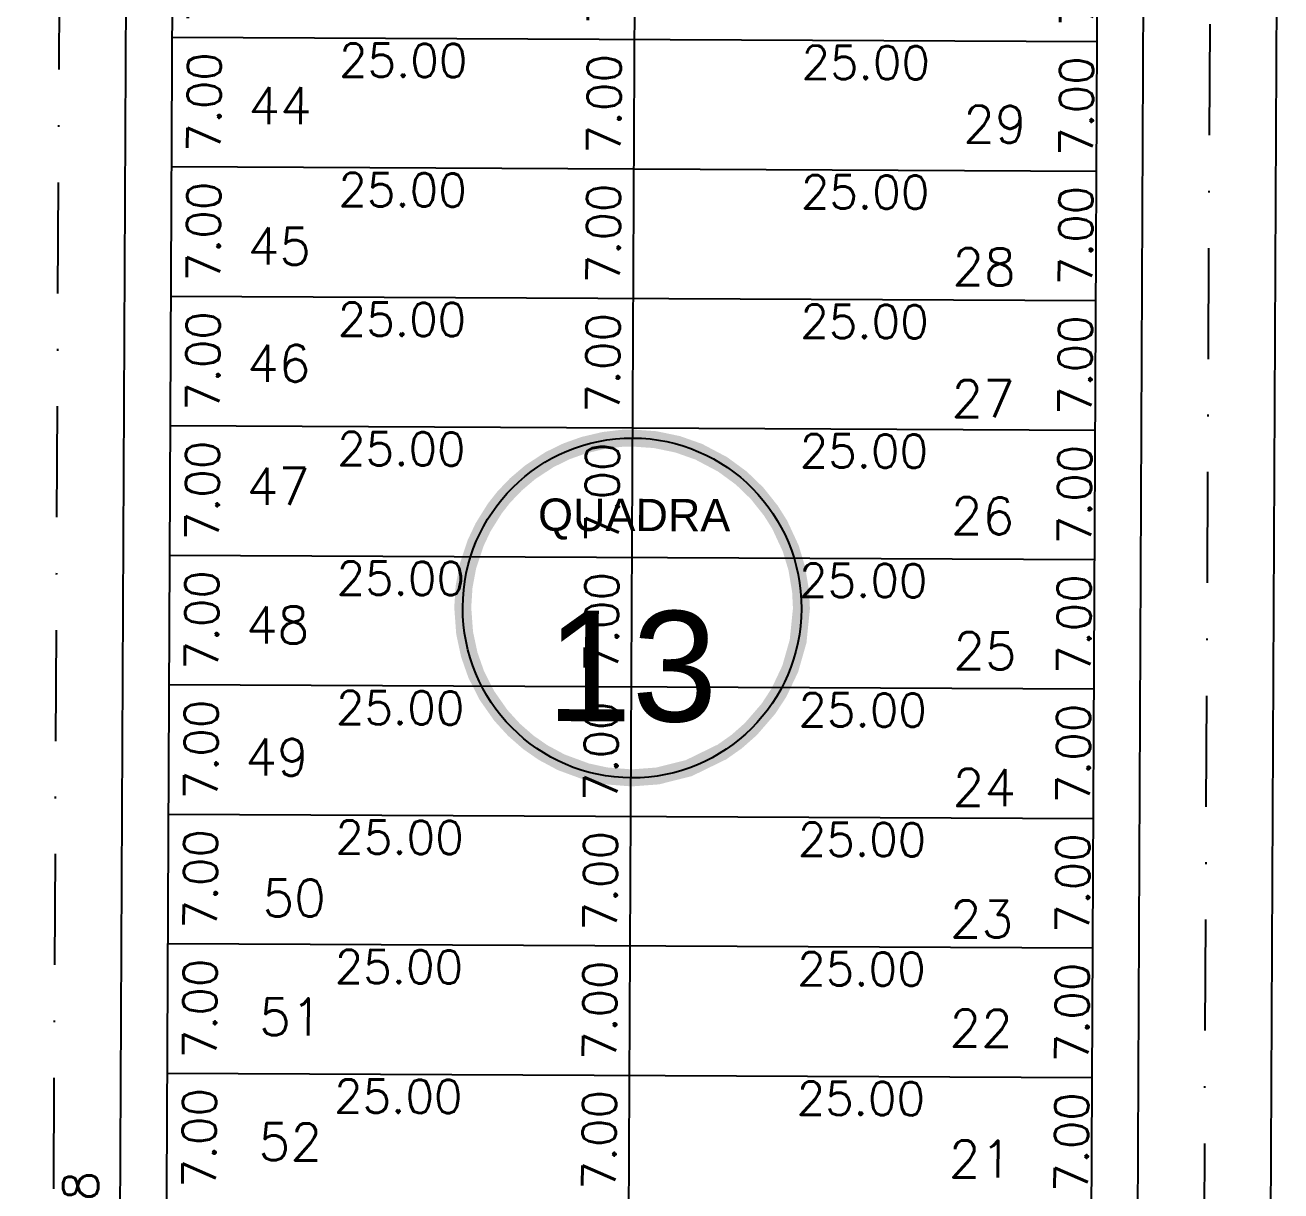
# Model space of a CAD drawing. Header units: millimetres. Extents: x -4430026 to 4783824, y 584 to 9593110.
# Drawn here: x 2548.1 to 2615.9, y 1837.5 to 1900.6 of the extents above; entities that cross this region are included whole.
import ezdxf
from ezdxf.enums import TextEntityAlignment as Align

# ---------------------------------------------------------------- set-up
doc = ezdxf.new("R2010")
doc.units = ezdxf.units.MM
doc.linetypes.add('DASHDOT', pattern=[1, 0.5, -0.25, 0, -0.25])
doc.linetypes.add('HIDDEN2', pattern=[0.1875, 0.125, -0.0625])
for name, color, linetype in [('boundary filipe', 6, 'Continuous'), ('Calçada', 1, 'Continuous'), ('Cota', 8, 'Continuous'), ('COTAS', 8, 'Continuous'), ('Lotes', 2, 'Continuous'), ('Numero de lotes', 5, 'Continuous'), ('númeraçãoquadras', 4, 'Continuous'), ('Projeção', 8, 'HIDDEN2'), ('QUADRA', 4, 'Continuous')]:
    doc.layers.add(name, color=color, linetype=linetype)
doc.styles.add('arcad1', font='romans.shx')
doc.styles.add('ROMANS', font='romans.shx')
doc.styles.add('STYLE1', font='sanss___.ttf')
doc.dimstyles.new('BOLA100', dxfattribs={"dimscale": 0, "dimtxt": 1.9, "dimasz": 0.18, "dimexe": 0.18, "dimexo": 0.063, "dimgap": 0, "dimtad": 1, "dimzin": 4, "dimdsep": 46, "dimtxsty": 'ROMANS', "dimcen": 0.09, "dimse1": 1, "dimse2": 1, "dimsd1": 1, "dimsd2": 1, "dimclrt": 256, "dimaunit": 1, "dimadec": 4, "dimazin": 0, "dimtfac": 1.2, "dimtix": 1, "dimtmove": 2, "dimatfit": 3, "dimfxl": 1, "dimtvp": 2, "dimtolj": 1, "dimtzin": 4, "dimarcsym": 0})
doc.dimstyles.get("Standard").update_dxf_attribs({"dimtxt": 0.18, "dimasz": 0.18, "dimexe": 0.18, "dimexo": 0.0625, "dimgap": 0.09, "dimtad": 0, "dimtih": 1, "dimtoh": 1, "dimdec": 4, "dimzin": 0, "dimdsep": 46, "dimtxsty": 'Standard', "dimcen": 0.09, "dimadec": 0, "dimazin": 0, "dimtfac": 1, "dimtdec": 4, "dimtofl": 0, "dimtmove": 0, "dimatfit": 3, "dimfxl": 1, "dimtolj": 1, "dimtzin": 0, "dimarcsym": 0})

# ---------------------------------------------------------------- blocks, each defined once
blk = doc.blocks.new('NUM_quadra')
at = {"color": 6, "const_width": 0.02}
blk.add_lwpolyline([(-0.0134, 0.1996), (-0.034, 0.1971), (-0.0579, 0.1914), (-0.0779, 0.1842), (-0.0981, 0.1743), (-0.1208, 0.1594), (-0.1377, 0.145), (-0.1521, 0.1299), (-0.1625, 0.1166), (-0.1764, 0.0942), (-0.1852, 0.0754), (-0.1941, 0.0483), (-0.1985, 0.0243), (-0.2, 0), (-0.1977, -0.0299), (-0.1921, -0.0556), (-0.1839, -0.0786), (-0.1713, -0.1033), (-0.1546, -0.1269), (-0.1389, -0.1439), (-0.1219, -0.1586), (-0.1046, -0.1705), (-0.0831, -0.1819), (-0.0531, -0.1928), (-0.0302, -0.1977), (0, -0.2), (0.0309, -0.1976), (0.0677, -0.1882), (0.1069, -0.169), (0.124, -0.1569), (0.1407, -0.1421), (0.1614, -0.1181), (0.1737, -0.0992), (0.187, -0.071), (0.1962, -0.0386), (0.2, 0), (0.1989, 0.0205), (0.1943, 0.0473), (0.1871, 0.0707), (0.1741, 0.0984), (0.1635, 0.1151), (0.1472, 0.1354), (0.1285, 0.1533), (0.1063, 0.1694), (0.0782, 0.1841), (0.0533, 0.1928), (0.0267, 0.1982), (0, 0.2)], close=True, dxfattribs=at)
blk.add_circle((0, 0), 0.2)
at = {"color": 3, "insert": (-0.1114, 0.1285), "char_height": 0.038, "width": 0.2663, "attachment_point": 1, "style": 'STYLE1'}
blk.add_mtext('\\fArial|b0|i0|c0|p34;QUADRA', dxfattribs=at)
at = {"color": 3, "style": 'STYLE1'}
blk.add_attdef('00', text='', height=0.13, dxfattribs=at).set_placement((0, -0.1335), align=Align.CENTER)
blk = doc.blocks.new('*D14037')
at = {"layer": 'DEFPOINTS', "color": 0, "linetype": 'ByBlock'}
for p in [(2550.175, 1957.492), (2548.959, 1710.82), (2551.389, 1710.808)]:
    blk.add_point(p, dxfattribs=at)
at = {"layer": 'COTAS', "linetype": 'ByBlock', "insert": (2551.047, 1834.149), "char_height": 1.9, "attachment_point": 5, "rotation": 89.71763, "style": 'ROMANS'}
blk.add_mtext('\\A1;246.68', dxfattribs=at)
blk = doc.blocks.new('*D14038')
at = {"layer": 'DEFPOINTS', "color": 0, "linetype": 'ByBlock'}
for p in [(2612.381, 1958.608), (2611.16, 1700.815), (2613.238, 1700.805)]:
    blk.add_point(p, dxfattribs=at)
at = {"layer": 'COTAS', "linetype": 'ByBlock', "insert": (2612.898, 1829.706), "char_height": 1.9, "attachment_point": 5, "rotation": 89.72858, "style": 'ROMANS'}
blk.add_mtext('\\A1;257.80', dxfattribs=at)
blk = doc.blocks.new('*D8908')
at = {"layer": 'DEFPOINTS', "color": 0}
for p in [(2558.72, 1906.899), (2561.387, 1906.886), (2558.687, 1899.899)]:
    blk.add_point(p, dxfattribs=at)
at = {"layer": 'Cota', "color": 41, "insert": (2557.771, 1903.403), "char_height": 1.8, "attachment_point": 5, "rotation": 89.72858, "style": 'ROMANS'}
blk.add_mtext('\\A1;7.00', dxfattribs=at)
blk = doc.blocks.new('*D8909')
at = {"layer": 'DEFPOINTS', "color": 0}
for p in [(2578.934, 1906.803), (2583.005, 1906.784), (2578.901, 1899.803)]:
    blk.add_point(p, dxfattribs=at)
at = {"layer": 'Cota', "color": 41, "insert": (2579.388, 1903.301), "char_height": 1.8, "attachment_point": 5, "rotation": 89.72858, "style": 'ROMANS'}
blk.add_mtext('\\A1;7.00', dxfattribs=at)
blk = doc.blocks.new('*D8910')
at = {"layer": 'DEFPOINTS', "color": 0}
for p in [(2606.035, 1906.675), (2608.535, 1906.663), (2606.002, 1899.675)]:
    blk.add_point(p, dxfattribs=at)
at = {"layer": 'Cota', "color": 41, "insert": (2604.918, 1903.18), "char_height": 1.8, "attachment_point": 5, "rotation": 89.72858, "style": 'ROMANS'}
blk.add_mtext('\\A1;7.00', dxfattribs=at)
blk = doc.blocks.new('*D8911')
at = {"layer": 'DEFPOINTS', "color": 0}
for p in [(2556.002, 1899.912), (2581.002, 1899.793), (2580.979, 1894.999)]:
    blk.add_point(p, dxfattribs=at)
at = {"layer": 'Cota', "color": 41, "insert": (2568.497, 1898.658), "char_height": 1.8, "attachment_point": 5, "rotation": 359.72858, "style": 'ROMANS'}
blk.add_mtext('\\A1;25.00', dxfattribs=at)
blk = doc.blocks.new('*D8912')
at = {"layer": 'DEFPOINTS', "color": 0}
for p in [(2581.002, 1899.793), (2606.002, 1899.675), (2605.979, 1894.881)]:
    blk.add_point(p, dxfattribs=at)
at = {"layer": 'Cota', "color": 41, "insert": (2593.496, 1898.54), "char_height": 1.8, "attachment_point": 5, "rotation": 359.72858, "style": 'ROMANS'}
blk.add_mtext('\\A1;25.00', dxfattribs=at)
blk = doc.blocks.new('*D8913')
at = {"layer": 'DEFPOINTS', "color": 0}
for p in [(2558.687, 1899.899), (2561.354, 1899.886), (2558.654, 1892.899)]:
    blk.add_point(p, dxfattribs=at)
at = {"layer": 'Cota', "color": 41, "insert": (2557.738, 1896.403), "char_height": 1.8, "attachment_point": 5, "rotation": 89.72858, "style": 'ROMANS'}
blk.add_mtext('\\A1;7.00', dxfattribs=at)
blk = doc.blocks.new('*D8914')
at = {"layer": 'DEFPOINTS', "color": 0}
for p in [(2578.901, 1899.803), (2582.972, 1899.784), (2578.868, 1892.803)]:
    blk.add_point(p, dxfattribs=at)
at = {"layer": 'Cota', "color": 41, "insert": (2579.355, 1896.301), "char_height": 1.8, "attachment_point": 5, "rotation": 89.72858, "style": 'ROMANS'}
blk.add_mtext('\\A1;7.00', dxfattribs=at)
blk = doc.blocks.new('*D8915')
at = {"layer": 'DEFPOINTS', "color": 0}
for p in [(2606.002, 1899.675), (2608.502, 1899.663), (2605.969, 1892.675)]:
    blk.add_point(p, dxfattribs=at)
at = {"layer": 'Cota', "color": 41, "insert": (2604.885, 1896.18), "char_height": 1.8, "attachment_point": 5, "rotation": 89.72858, "style": 'ROMANS'}
blk.add_mtext('\\A1;7.00', dxfattribs=at)
blk = doc.blocks.new('*D8916')
at = {"layer": 'DEFPOINTS', "color": 0}
for p in [(2555.969, 1892.912), (2580.969, 1892.793), (2580.946, 1887.999)]:
    blk.add_point(p, dxfattribs=at)
at = {"layer": 'Cota', "color": 41, "insert": (2568.463, 1891.658), "char_height": 1.8, "attachment_point": 5, "rotation": 359.72858, "style": 'ROMANS'}
blk.add_mtext('\\A1;25.00', dxfattribs=at)
blk = doc.blocks.new('*D8917')
at = {"layer": 'DEFPOINTS', "color": 0}
for p in [(2580.969, 1892.793), (2605.969, 1892.675), (2605.946, 1887.881)]:
    blk.add_point(p, dxfattribs=at)
at = {"layer": 'Cota', "color": 41, "insert": (2593.463, 1891.54), "char_height": 1.8, "attachment_point": 5, "rotation": 359.72858, "style": 'ROMANS'}
blk.add_mtext('\\A1;25.00', dxfattribs=at)
blk = doc.blocks.new('*D8918')
at = {"layer": 'DEFPOINTS', "color": 0}
for p in [(2558.654, 1892.899), (2561.321, 1892.886), (2558.621, 1885.899)]:
    blk.add_point(p, dxfattribs=at)
at = {"layer": 'Cota', "color": 41, "insert": (2557.704, 1889.403), "char_height": 1.8, "attachment_point": 5, "rotation": 89.72858, "style": 'ROMANS'}
blk.add_mtext('\\A1;7.00', dxfattribs=at)
blk = doc.blocks.new('*D8919')
at = {"layer": 'DEFPOINTS', "color": 0}
for p in [(2578.868, 1892.803), (2582.938, 1892.784), (2578.835, 1885.803)]:
    blk.add_point(p, dxfattribs=at)
at = {"layer": 'Cota', "color": 41, "insert": (2579.322, 1889.301), "char_height": 1.8, "attachment_point": 5, "rotation": 89.72858, "style": 'ROMANS'}
blk.add_mtext('\\A1;7.00', dxfattribs=at)
blk = doc.blocks.new('*D8920')
at = {"layer": 'DEFPOINTS', "color": 0}
for p in [(2605.969, 1892.675), (2608.469, 1892.663), (2605.936, 1885.675)]:
    blk.add_point(p, dxfattribs=at)
at = {"layer": 'Cota', "color": 41, "insert": (2604.852, 1889.18), "char_height": 1.8, "attachment_point": 5, "rotation": 89.72858, "style": 'ROMANS'}
blk.add_mtext('\\A1;7.00', dxfattribs=at)
blk = doc.blocks.new('*D8921')
at = {"layer": 'DEFPOINTS', "color": 0}
for p in [(2555.936, 1885.912), (2580.936, 1885.793), (2580.913, 1880.999)]:
    blk.add_point(p, dxfattribs=at)
at = {"layer": 'Cota', "color": 41, "insert": (2568.43, 1884.658), "char_height": 1.8, "attachment_point": 5, "rotation": 359.72858, "style": 'ROMANS'}
blk.add_mtext('\\A1;25.00', dxfattribs=at)
blk = doc.blocks.new('*D8922')
at = {"layer": 'DEFPOINTS', "color": 0}
for p in [(2580.936, 1885.793), (2605.936, 1885.675), (2605.913, 1880.881)]:
    blk.add_point(p, dxfattribs=at)
at = {"layer": 'Cota', "color": 41, "insert": (2593.43, 1884.54), "char_height": 1.8, "attachment_point": 5, "rotation": 359.72858, "style": 'ROMANS'}
blk.add_mtext('\\A1;25.00', dxfattribs=at)
blk = doc.blocks.new('*D8923')
at = {"layer": 'DEFPOINTS', "color": 0}
for p in [(2558.621, 1885.899), (2561.288, 1885.886), (2558.588, 1878.899)]:
    blk.add_point(p, dxfattribs=at)
at = {"layer": 'Cota', "color": 41, "insert": (2557.671, 1882.403), "char_height": 1.8, "attachment_point": 5, "rotation": 89.72858, "style": 'ROMANS'}
blk.add_mtext('\\A1;7.00', dxfattribs=at)
blk = doc.blocks.new('*D8924')
at = {"layer": 'DEFPOINTS', "color": 0}
for p in [(2578.835, 1885.803), (2582.905, 1885.784), (2578.801, 1878.803)]:
    blk.add_point(p, dxfattribs=at)
at = {"layer": 'Cota', "color": 41, "insert": (2579.289, 1882.301), "char_height": 1.8, "attachment_point": 5, "rotation": 89.72858, "style": 'ROMANS'}
blk.add_mtext('\\A1;7.00', dxfattribs=at)
blk = doc.blocks.new('*D8925')
at = {"layer": 'DEFPOINTS', "color": 0}
for p in [(2605.936, 1885.675), (2608.436, 1885.663), (2605.902, 1878.675)]:
    blk.add_point(p, dxfattribs=at)
at = {"layer": 'Cota', "color": 41, "insert": (2604.819, 1882.18), "char_height": 1.8, "attachment_point": 5, "rotation": 89.72858, "style": 'ROMANS'}
blk.add_mtext('\\A1;7.00', dxfattribs=at)
blk = doc.blocks.new('*D8926')
at = {"layer": 'DEFPOINTS', "color": 0}
for p in [(2555.903, 1878.912), (2580.903, 1878.793), (2580.88, 1873.999)]:
    blk.add_point(p, dxfattribs=at)
at = {"layer": 'Cota', "color": 41, "insert": (2568.397, 1877.658), "char_height": 1.8, "attachment_point": 5, "rotation": 359.72858, "style": 'ROMANS'}
blk.add_mtext('\\A1;25.00', dxfattribs=at)
blk = doc.blocks.new('*D8927')
at = {"layer": 'DEFPOINTS', "color": 0}
for p in [(2580.903, 1878.793), (2605.902, 1878.675), (2605.88, 1873.881)]:
    blk.add_point(p, dxfattribs=at)
at = {"layer": 'Cota', "color": 41, "insert": (2593.397, 1877.54), "char_height": 1.8, "attachment_point": 5, "rotation": 359.72858, "style": 'ROMANS'}
blk.add_mtext('\\A1;25.00', dxfattribs=at)
blk = doc.blocks.new('*D8928')
at = {"layer": 'DEFPOINTS', "color": 0}
for p in [(2558.588, 1878.899), (2561.255, 1878.886), (2558.554, 1871.899)]:
    blk.add_point(p, dxfattribs=at)
at = {"layer": 'Cota', "color": 41, "insert": (2557.638, 1875.404), "char_height": 1.8, "attachment_point": 5, "rotation": 89.72858, "style": 'ROMANS'}
blk.add_mtext('\\A1;7.00', dxfattribs=at)
blk = doc.blocks.new('*D8929')
at = {"layer": 'DEFPOINTS', "color": 0}
for p in [(2578.801, 1878.803), (2582.872, 1878.784), (2578.768, 1871.803)]:
    blk.add_point(p, dxfattribs=at)
at = {"layer": 'Cota', "color": 41, "insert": (2579.256, 1875.301), "char_height": 1.8, "attachment_point": 5, "rotation": 89.72858, "style": 'ROMANS'}
blk.add_mtext('\\A1;7.00', dxfattribs=at)
blk = doc.blocks.new('*D8930')
at = {"layer": 'DEFPOINTS', "color": 0}
for p in [(2605.902, 1878.675), (2608.402, 1878.663), (2605.869, 1871.675)]:
    blk.add_point(p, dxfattribs=at)
at = {"layer": 'Cota', "color": 41, "insert": (2604.786, 1875.18), "char_height": 1.8, "attachment_point": 5, "rotation": 89.72858, "style": 'ROMANS'}
blk.add_mtext('\\A1;7.00', dxfattribs=at)
blk = doc.blocks.new('*D8931')
at = {"layer": 'DEFPOINTS', "color": 0}
for p in [(2555.87, 1871.912), (2580.87, 1871.793), (2580.847, 1866.999)]:
    blk.add_point(p, dxfattribs=at)
at = {"layer": 'Cota', "color": 41, "insert": (2568.364, 1870.659), "char_height": 1.8, "attachment_point": 5, "rotation": 359.72858, "style": 'ROMANS'}
blk.add_mtext('\\A1;25.00', dxfattribs=at)
blk = doc.blocks.new('*D8932')
at = {"layer": 'DEFPOINTS', "color": 0}
for p in [(2580.87, 1871.793), (2605.869, 1871.675), (2605.847, 1866.881)]:
    blk.add_point(p, dxfattribs=at)
at = {"layer": 'Cota', "color": 41, "insert": (2593.364, 1870.54), "char_height": 1.8, "attachment_point": 5, "rotation": 359.72858, "style": 'ROMANS'}
blk.add_mtext('\\A1;25.00', dxfattribs=at)
blk = doc.blocks.new('*D8933')
at = {"layer": 'DEFPOINTS', "color": 0}
for p in [(2558.554, 1871.899), (2561.222, 1871.887), (2558.521, 1864.899)]:
    blk.add_point(p, dxfattribs=at)
at = {"layer": 'Cota', "color": 41, "insert": (2557.605, 1868.404), "char_height": 1.8, "attachment_point": 5, "rotation": 89.72858, "style": 'ROMANS'}
blk.add_mtext('\\A1;7.00', dxfattribs=at)
blk = doc.blocks.new('*D8934')
at = {"layer": 'DEFPOINTS', "color": 0}
for p in [(2578.768, 1871.803), (2582.839, 1871.784), (2578.735, 1864.804)]:
    blk.add_point(p, dxfattribs=at)
at = {"layer": 'Cota', "color": 41, "insert": (2579.222, 1868.301), "char_height": 1.8, "attachment_point": 5, "rotation": 89.72858, "style": 'ROMANS'}
blk.add_mtext('\\A1;7.00', dxfattribs=at)
blk = doc.blocks.new('*D8935')
at = {"layer": 'DEFPOINTS', "color": 0}
for p in [(2605.869, 1871.675), (2608.369, 1871.663), (2605.836, 1864.675)]:
    blk.add_point(p, dxfattribs=at)
at = {"layer": 'Cota', "color": 41, "insert": (2604.753, 1868.18), "char_height": 1.8, "attachment_point": 5, "rotation": 89.72858, "style": 'ROMANS'}
blk.add_mtext('\\A1;7.00', dxfattribs=at)
blk = doc.blocks.new('*D8936')
at = {"layer": 'DEFPOINTS', "color": 0}
for p in [(2555.837, 1864.912), (2580.836, 1864.794), (2580.814, 1859.999)]:
    blk.add_point(p, dxfattribs=at)
at = {"layer": 'Cota', "color": 41, "insert": (2568.331, 1863.659), "char_height": 1.8, "attachment_point": 5, "rotation": 359.72858, "style": 'ROMANS'}
blk.add_mtext('\\A1;25.00', dxfattribs=at)
blk = doc.blocks.new('*D8937')
at = {"layer": 'DEFPOINTS', "color": 0}
for p in [(2580.836, 1864.794), (2605.836, 1864.675), (2605.813, 1859.881)]:
    blk.add_point(p, dxfattribs=at)
at = {"layer": 'Cota', "color": 41, "insert": (2593.331, 1863.54), "char_height": 1.8, "attachment_point": 5, "rotation": 359.72858, "style": 'ROMANS'}
blk.add_mtext('\\A1;25.00', dxfattribs=at)
blk = doc.blocks.new('*D8938')
at = {"layer": 'DEFPOINTS', "color": 0}
for p in [(2558.521, 1864.899), (2561.188, 1864.887), (2558.488, 1857.899)]:
    blk.add_point(p, dxfattribs=at)
at = {"layer": 'Cota', "color": 41, "insert": (2557.572, 1861.404), "char_height": 1.8, "attachment_point": 5, "rotation": 89.72858, "style": 'ROMANS'}
blk.add_mtext('\\A1;7.00', dxfattribs=at)
blk = doc.blocks.new('*D8939')
at = {"layer": 'DEFPOINTS', "color": 0}
for p in [(2578.735, 1864.804), (2582.806, 1864.784), (2578.702, 1857.804)]:
    blk.add_point(p, dxfattribs=at)
at = {"layer": 'Cota', "color": 41, "insert": (2579.189, 1861.301), "char_height": 1.8, "attachment_point": 5, "rotation": 89.72858, "style": 'ROMANS'}
blk.add_mtext('\\A1;7.00', dxfattribs=at)
blk = doc.blocks.new('*D8940')
at = {"layer": 'DEFPOINTS', "color": 0}
for p in [(2605.836, 1864.675), (2608.336, 1864.663), (2605.803, 1857.675)]:
    blk.add_point(p, dxfattribs=at)
at = {"layer": 'Cota', "color": 41, "insert": (2604.72, 1861.18), "char_height": 1.8, "attachment_point": 5, "rotation": 89.72858, "style": 'ROMANS'}
blk.add_mtext('\\A1;7.00', dxfattribs=at)
blk = doc.blocks.new('*D8941')
at = {"layer": 'DEFPOINTS', "color": 0}
for p in [(2555.803, 1857.912), (2580.803, 1857.794), (2580.78, 1853)]:
    blk.add_point(p, dxfattribs=at)
at = {"layer": 'Cota', "color": 41, "insert": (2568.298, 1856.659), "char_height": 1.8, "attachment_point": 5, "rotation": 359.72858, "style": 'ROMANS'}
blk.add_mtext('\\A1;25.00', dxfattribs=at)
blk = doc.blocks.new('*D8942')
at = {"layer": 'DEFPOINTS', "color": 0}
for p in [(2580.803, 1857.794), (2605.803, 1857.675), (2605.78, 1852.881)]:
    blk.add_point(p, dxfattribs=at)
at = {"layer": 'Cota', "color": 41, "insert": (2593.297, 1856.54), "char_height": 1.8, "attachment_point": 5, "rotation": 359.72858, "style": 'ROMANS'}
blk.add_mtext('\\A1;25.00', dxfattribs=at)
blk = doc.blocks.new('*D8943')
at = {"layer": 'DEFPOINTS', "color": 0}
for p in [(2558.488, 1857.899), (2561.155, 1857.887), (2558.455, 1850.899)]:
    blk.add_point(p, dxfattribs=at)
at = {"layer": 'Cota', "color": 41, "insert": (2557.539, 1854.404), "char_height": 1.8, "attachment_point": 5, "rotation": 89.72858, "style": 'ROMANS'}
blk.add_mtext('\\A1;7.00', dxfattribs=at)
blk = doc.blocks.new('*D8944')
at = {"layer": 'DEFPOINTS', "color": 0}
for p in [(2578.702, 1857.804), (2582.773, 1857.784), (2578.669, 1850.804)]:
    blk.add_point(p, dxfattribs=at)
at = {"layer": 'Cota', "color": 41, "insert": (2579.156, 1854.301), "char_height": 1.8, "attachment_point": 5, "rotation": 89.72858, "style": 'ROMANS'}
blk.add_mtext('\\A1;7.00', dxfattribs=at)
blk = doc.blocks.new('*D8945')
at = {"layer": 'DEFPOINTS', "color": 0}
for p in [(2605.803, 1857.675), (2608.303, 1857.663), (2605.77, 1850.675)]:
    blk.add_point(p, dxfattribs=at)
at = {"layer": 'Cota', "color": 41, "insert": (2604.686, 1854.18), "char_height": 1.8, "attachment_point": 5, "rotation": 89.72858, "style": 'ROMANS'}
blk.add_mtext('\\A1;7.00', dxfattribs=at)
blk = doc.blocks.new('*D8946')
at = {"layer": 'DEFPOINTS', "color": 0}
for p in [(2555.77, 1850.912), (2580.77, 1850.794), (2580.747, 1846)]:
    blk.add_point(p, dxfattribs=at)
at = {"layer": 'Cota', "color": 41, "insert": (2568.265, 1849.659), "char_height": 1.8, "attachment_point": 5, "rotation": 359.72858, "style": 'ROMANS'}
blk.add_mtext('\\A1;25.00', dxfattribs=at)
blk = doc.blocks.new('*D8947')
at = {"layer": 'DEFPOINTS', "color": 0}
for p in [(2580.77, 1850.794), (2605.77, 1850.675), (2605.747, 1845.881)]:
    blk.add_point(p, dxfattribs=at)
at = {"layer": 'Cota', "color": 41, "insert": (2593.264, 1849.54), "char_height": 1.8, "attachment_point": 5, "rotation": 359.72858, "style": 'ROMANS'}
blk.add_mtext('\\A1;25.00', dxfattribs=at)
blk = doc.blocks.new('*D8948')
at = {"layer": 'DEFPOINTS', "color": 0}
for p in [(2558.455, 1850.899), (2561.122, 1850.887), (2558.422, 1843.899)]:
    blk.add_point(p, dxfattribs=at)
at = {"layer": 'Cota', "color": 41, "insert": (2557.506, 1847.404), "char_height": 1.8, "attachment_point": 5, "rotation": 89.72858, "style": 'ROMANS'}
blk.add_mtext('\\A1;7.00', dxfattribs=at)
blk = doc.blocks.new('*D8949')
at = {"layer": 'DEFPOINTS', "color": 0}
for p in [(2578.669, 1850.804), (2582.74, 1850.784), (2578.636, 1843.804)]:
    blk.add_point(p, dxfattribs=at)
at = {"layer": 'Cota', "color": 41, "insert": (2579.123, 1847.301), "char_height": 1.8, "attachment_point": 5, "rotation": 89.72858, "style": 'ROMANS'}
blk.add_mtext('\\A1;7.00', dxfattribs=at)
blk = doc.blocks.new('*D8950')
at = {"layer": 'DEFPOINTS', "color": 0}
for p in [(2605.77, 1850.675), (2608.27, 1850.663), (2605.737, 1843.675)]:
    blk.add_point(p, dxfattribs=at)
at = {"layer": 'Cota', "color": 41, "insert": (2604.653, 1847.181), "char_height": 1.8, "attachment_point": 5, "rotation": 89.72858, "style": 'ROMANS'}
blk.add_mtext('\\A1;7.00', dxfattribs=at)
blk = doc.blocks.new('*D8951')
at = {"layer": 'DEFPOINTS', "color": 0}
for p in [(2555.737, 1843.912), (2580.737, 1843.794), (2580.714, 1839)]:
    blk.add_point(p, dxfattribs=at)
at = {"layer": 'Cota', "color": 41, "insert": (2568.231, 1842.659), "char_height": 1.8, "attachment_point": 5, "rotation": 359.72858, "style": 'ROMANS'}
blk.add_mtext('\\A1;25.00', dxfattribs=at)
blk = doc.blocks.new('*D8952')
at = {"layer": 'DEFPOINTS', "color": 0}
for p in [(2580.737, 1843.794), (2605.737, 1843.675), (2605.714, 1838.881)]:
    blk.add_point(p, dxfattribs=at)
at = {"layer": 'Cota', "color": 41, "insert": (2593.231, 1842.54), "char_height": 1.8, "attachment_point": 5, "rotation": 359.72858, "style": 'ROMANS'}
blk.add_mtext('\\A1;25.00', dxfattribs=at)
blk = doc.blocks.new('*D8953')
at = {"layer": 'DEFPOINTS', "color": 0}
for p in [(2558.422, 1843.899), (2561.089, 1843.887), (2558.389, 1836.9)]:
    blk.add_point(p, dxfattribs=at)
at = {"layer": 'Cota', "color": 41, "insert": (2557.472, 1840.404), "char_height": 1.8, "attachment_point": 5, "rotation": 89.72858, "style": 'ROMANS'}
blk.add_mtext('\\A1;7.00', dxfattribs=at)
blk = doc.blocks.new('*D8954')
at = {"layer": 'DEFPOINTS', "color": 0}
for p in [(2578.636, 1843.804), (2582.706, 1843.784), (2578.602, 1836.804)]:
    blk.add_point(p, dxfattribs=at)
at = {"layer": 'Cota', "color": 41, "insert": (2579.09, 1840.302), "char_height": 1.8, "attachment_point": 5, "rotation": 89.72858, "style": 'ROMANS'}
blk.add_mtext('\\A1;7.00', dxfattribs=at)
blk = doc.blocks.new('*D8955')
at = {"layer": 'DEFPOINTS', "color": 0}
for p in [(2605.737, 1843.675), (2608.237, 1843.664), (2605.703, 1836.675)]:
    blk.add_point(p, dxfattribs=at)
at = {"layer": 'Cota', "color": 41, "insert": (2604.62, 1840.181), "char_height": 1.8, "attachment_point": 5, "rotation": 89.72858, "style": 'ROMANS'}
blk.add_mtext('\\A1;7.00', dxfattribs=at)

msp = doc.modelspace()

# ---------------------------------------------------------------- linework, layer by layer
at = {"layer": 'boundary filipe', "linetype": 'ByBlock', "elevation": 2.439}
msp.add_lwpolyline([(2555.132, 1716.215), (2605.112, 1711.873), (2606.252, 1952.397), (2556.247, 1951.5)], close=True, dxfattribs=at)
at = {"layer": 'Calçada'}
for p, q in [((2607.63, 1715.638, 2.439), (2608.735, 1948.805, 2.439)), ((2614.823, 1714.181, 2.439), (2615.937, 1949.207, 2.439)), ((2552.647, 1719.431, 2.439), (2553.731, 1948.091, 2.439))]:
    msp.add_line(p, q, dxfattribs=at)
at = {"layer": 'Lotes'}
for p, q in [((2580.239, 1738.795, 2.439), (2581.249, 1951.949, 2.439)), ((2556.002, 1899.912, 2.439), (2606.002, 1899.675, 2.439)), ((2555.969, 1892.912, 2.439), (2605.969, 1892.675, 2.439)), ((2555.936, 1885.912, 2.439), (2605.936, 1885.675, 2.439)), ((2555.903, 1878.912, 2.439), (2605.902, 1878.675, 2.439)), ((2555.87, 1871.912, 2.439), (2605.869, 1871.675, 2.439)), ((2555.837, 1864.912, 2.439), (2605.836, 1864.675, 2.439)), ((2555.803, 1857.912, 2.439), (2605.803, 1857.675, 2.439)), ((2555.77, 1850.912, 2.439), (2605.77, 1850.675, 2.439)), ((2555.737, 1843.912, 2.439), (2605.737, 1843.675, 2.439))]:
    msp.add_line(p, q, dxfattribs=at)
at = {"layer": 'Projeção', "linetype": 'DASHDOT', "ltscale": 12}
for p, q in [((2548.06, 1510.963, 2.439), (2550.195, 1961.633, 2.439)), ((2610.244, 1507.413, 2.439), (2612.381, 1958.608, 2.439))]:
    msp.add_line(p, q, dxfattribs=at)
at = {"layer": 'QUADRA', "linetype": 'ByBlock', "elevation": 2.439}
msp.add_lwpolyline([(2605.112, 1711.873), (2606.252, 1952.397), (2556.247, 1951.5), (2555.132, 1716.215, 0.003275)], format="xyb", close=True, dxfattribs=at)

# ---------------------------------------------------------------- block references
at = {"layer": 'númeraçãoquadras', "linetype": 'ByBlock', "extrusion": (0.084423, -0.000343131, 0.99643)}
ref = msp.add_blockref('NUM_quadra', (1879.529, -2563.858, 219.673), dxfattribs=dict(at, xscale=45.93175888062505, yscale=45.93175888063583, zscale=45.9317585301846, rotation=270.0385460290153))
ref.add_attrib('00', '13', dxfattribs={"layer": '0', "color": 3, "extrusion": (0.084423, -0.000343131, 0.99643), "height": 5.9711, "rotation": 270.03855, "style": 'STYLE1'}).set_placement((1873.399, -2563.863, 219.673), align=Align.CENTER)

# ---------------------------------------------------------------- texts
at = {"layer": 'Numero de lotes', "style": 'arcad1'}
for s, p in [('44', (2561.838, 1896.212, 2.439)), ('29', (2600.479, 1895.205, 2.439)), ('45', (2561.802, 1888.612, 2.439)), ('28', (2599.892, 1887.496, 2.439)), ('46', (2561.772, 1882.279, 2.439)), ('27', (2599.841, 1880.369, 2.439)), ('47', (2561.741, 1875.63, 2.439)), ('26', (2599.811, 1874.036, 2.439)), ('48', (2561.705, 1868.136, 2.439)), ('25', (2599.943, 1866.739, 2.439)), ('49', (2561.671, 1860.99, 2.439)), ('24', (2599.908, 1859.35, 2.439)), ('50', (2562.602, 1853.374, 2.439)), ('23', (2599.761, 1852.238, 2.439)), ('51', (2562.428, 1846.949, 2.439)), ('22', (2599.733, 1846.339, 2.439)), ('52', (2562.396, 1840.194, 2.439)), ('21', (2599.699, 1839.267, 2.439))]:
    msp.add_text(s, height=2, rotation=359.72858, dxfattribs=at).set_placement(p, align=Align.MIDDLE_CENTER)

# ---------------------------------------------------------------- dimensions: what is measured, and where the dimension line sits
at = {"layer": 'Cota'}
for p1, p2, distance, picture, middle in [((2558.687, 1899.899, 2.439), (2558.72, 1906.899, 2.439), -2.667, '*D8908', (2557.771, 1903.403, 2.439)), ((2578.901, 1899.803, 2.439), (2578.934, 1906.803, 2.439), -4.071, '*D8909', (2579.388, 1903.301, 2.439)), ((2606.002, 1899.675, 2.439), (2606.035, 1906.675, 2.439), -2.5, '*D8910', (2604.918, 1903.18, 2.439)), ((2556.002, 1899.912, 2.439), (2581.002, 1899.793, 2.439), -4.794, '*D8911', (2568.497, 1898.658, 2.439)), ((2558.654, 1892.899, 2.439), (2558.687, 1899.899, 2.439), -2.667, '*D8913', (2557.738, 1896.403, 2.439)), ((2578.868, 1892.803, 2.439), (2578.901, 1899.803, 2.439), -4.071, '*D8914', (2579.355, 1896.301, 2.439)), ((2605.969, 1892.675, 2.439), (2606.002, 1899.675, 2.439), -2.5, '*D8915', (2604.885, 1896.18, 2.439)), ((2555.969, 1892.912, 2.439), (2580.969, 1892.793, 2.439), -4.794, '*D8916', (2568.463, 1891.658, 2.439)), ((2558.621, 1885.899, 2.439), (2558.654, 1892.899, 2.439), -2.667, '*D8918', (2557.704, 1889.403, 2.439)), ((2578.835, 1885.803, 2.439), (2578.868, 1892.803, 2.439), -4.071, '*D8919', (2579.322, 1889.301, 2.439)), ((2605.936, 1885.675, 2.439), (2605.969, 1892.675, 2.439), -2.5, '*D8920', (2604.852, 1889.18, 2.439)), ((2555.936, 1885.912, 2.439), (2580.936, 1885.793, 2.439), -4.794, '*D8921', (2568.43, 1884.658, 2.439)), ((2558.588, 1878.899, 2.439), (2558.621, 1885.899, 2.439), -2.667, '*D8923', (2557.671, 1882.403, 2.439)), ((2578.801, 1878.803, 2.439), (2578.835, 1885.803, 2.439), -4.071, '*D8924', (2579.289, 1882.301, 2.439)), ((2605.902, 1878.675, 2.439), (2605.936, 1885.675, 2.439), -2.5, '*D8925', (2604.819, 1882.18, 2.439)), ((2555.903, 1878.912, 2.439), (2580.903, 1878.793, 2.439), -4.794, '*D8926', (2568.397, 1877.658, 2.439)), ((2558.554, 1871.899, 2.439), (2558.588, 1878.899, 2.439), -2.667, '*D8928', (2557.638, 1875.404, 2.439)), ((2578.768, 1871.803, 2.439), (2578.801, 1878.803, 2.439), -4.071, '*D8929', (2579.256, 1875.301, 2.439)), ((2605.869, 1871.675, 2.439), (2605.902, 1878.675, 2.439), -2.5, '*D8930', (2604.786, 1875.18, 2.439)), ((2555.87, 1871.912, 2.439), (2580.87, 1871.793, 2.439), -4.794, '*D8931', (2568.364, 1870.659, 2.439)), ((2558.521, 1864.899, 2.439), (2558.554, 1871.899, 2.439), -2.667, '*D8933', (2557.605, 1868.404, 2.439)), ((2578.735, 1864.804, 2.439), (2578.768, 1871.803, 2.439), -4.071, '*D8934', (2579.222, 1868.301, 2.439)), ((2605.836, 1864.675, 2.439), (2605.869, 1871.675, 2.439), -2.5, '*D8935', (2604.753, 1868.18, 2.439)), ((2555.837, 1864.912, 2.439), (2580.836, 1864.794, 2.439), -4.794, '*D8936', (2568.331, 1863.659, 2.439)), ((2558.488, 1857.899, 2.439), (2558.521, 1864.899, 2.439), -2.667, '*D8938', (2557.572, 1861.404, 2.439)), ((2578.702, 1857.804, 2.439), (2578.735, 1864.804, 2.439), -4.071, '*D8939', (2579.189, 1861.301, 2.439)), ((2605.803, 1857.675, 2.439), (2605.836, 1864.675, 2.439), -2.5, '*D8940', (2604.72, 1861.18, 2.439)), ((2555.803, 1857.912, 2.439), (2580.803, 1857.794, 2.439), -4.794, '*D8941', (2568.298, 1856.659, 2.439)), ((2558.455, 1850.899, 2.439), (2558.488, 1857.899, 2.439), -2.667, '*D8943', (2557.539, 1854.404, 2.439)), ((2578.669, 1850.804, 2.439), (2578.702, 1857.804, 2.439), -4.071, '*D8944', (2579.156, 1854.301, 2.439)), ((2605.77, 1850.675, 2.439), (2605.803, 1857.675, 2.439), -2.5, '*D8945', (2604.686, 1854.18, 2.439)), ((2555.77, 1850.912, 2.439), (2580.77, 1850.794, 2.439), -4.794, '*D8946', (2568.265, 1849.659, 2.439)), ((2558.422, 1843.899, 2.439), (2558.455, 1850.899, 2.439), -2.667, '*D8948', (2557.506, 1847.404, 2.439)), ((2578.636, 1843.804, 2.439), (2578.669, 1850.804, 2.439), -4.071, '*D8949', (2579.123, 1847.301, 2.439)), ((2605.737, 1843.675, 2.439), (2605.77, 1850.675, 2.439), -2.5, '*D8950', (2604.653, 1847.181, 2.439)), ((2555.737, 1843.912, 2.439), (2580.737, 1843.794, 2.439), -4.794, '*D8951', (2568.231, 1842.659, 2.439)), ((2558.389, 1836.9, 2.439), (2558.422, 1843.899, 2.439), -2.667, '*D8953', (2557.472, 1840.404, 2.439)), ((2578.602, 1836.804, 2.439), (2578.636, 1843.804, 2.439), -4.071, '*D8954', (2579.09, 1840.302, 2.439)), ((2605.703, 1836.675, 2.439), (2605.737, 1843.675, 2.439), -2.5, '*D8955', (2604.62, 1840.181, 2.439))]:
    dim = msp.add_aligned_dim(p1=p1, p2=p2, distance=distance, dimstyle='Standard', override={"dimtxt": 1.8, "dimexo": 0.063, "dimgap": 0, "dimtih": 0, "dimtoh": 0, "dimdec": 2, "dimzin": 4, "dimtxsty": 'ROMANS', "dimse1": 1, "dimse2": 1, "dimsd1": 1, "dimsd2": 1, "dimclrt": 41, "dimtfac": 1.2, "dimtdec": 2, "dimtix": 1, "dimtofl": 1, "dimtmove": 2, "dimfxl": 0.18, "dimfxlon": 1, "dimtvp": 2, "dimtzin": 4}, dxfattribs=at)
    dim.commit()
    dim.dimension.update_dxf_attribs({"geometry": picture, "text_midpoint": middle})
for base, p1, p2, picture, middle in [((2605.979, 1894.881, 2.439), (2581.002, 1899.793, 2.439), (2606.002, 1899.675, 2.439), '*D8912', (2593.496, 1898.54, 2.439)), ((2605.946, 1887.881, 2.439), (2580.969, 1892.793, 2.439), (2605.969, 1892.675, 2.439), '*D8917', (2593.463, 1891.54, 2.439)), ((2605.913, 1880.881, 2.439), (2580.936, 1885.793, 2.439), (2605.936, 1885.675, 2.439), '*D8922', (2593.43, 1884.54, 2.439)), ((2605.88, 1873.881, 2.439), (2580.903, 1878.793, 2.439), (2605.902, 1878.675, 2.439), '*D8927', (2593.397, 1877.54, 2.439)), ((2605.847, 1866.881, 2.439), (2580.87, 1871.793, 2.439), (2605.869, 1871.675, 2.439), '*D8932', (2593.364, 1870.54, 2.439)), ((2605.813, 1859.881, 2.439), (2580.836, 1864.794, 2.439), (2605.836, 1864.675, 2.439), '*D8937', (2593.331, 1863.54, 2.439)), ((2605.78, 1852.881, 2.439), (2580.803, 1857.794, 2.439), (2605.803, 1857.675, 2.439), '*D8942', (2593.297, 1856.54, 2.439)), ((2605.747, 1845.881, 2.439), (2580.77, 1850.794, 2.439), (2605.77, 1850.675, 2.439), '*D8947', (2593.264, 1849.54, 2.439)), ((2605.714, 1838.881, 2.439), (2580.737, 1843.794, 2.439), (2605.737, 1843.675, 2.439), '*D8952', (2593.231, 1842.54, 2.439))]:
    dim = msp.add_linear_dim(base=base, p1=p1, p2=p2, angle=179.72858, dimstyle='Standard', override={"dimtxt": 1.8, "dimexo": 0.063, "dimgap": 0, "dimtih": 0, "dimtoh": 0, "dimdec": 2, "dimzin": 4, "dimtxsty": 'ROMANS', "dimse1": 1, "dimse2": 1, "dimsd1": 1, "dimsd2": 1, "dimclrt": 41, "dimtfac": 1.2, "dimtdec": 2, "dimtix": 1, "dimtofl": 1, "dimtmove": 2, "dimfxl": 0.18, "dimfxlon": 1, "dimtvp": 2, "dimtzin": 4}, dxfattribs=at)
    dim.commit()
    dim.dimension.update_dxf_attribs({"geometry": picture, "text_midpoint": middle})
at = {"layer": 'COTAS', "linetype": 'ByBlock'}
for p1, p2, distance, picture, middle in [((2612.381, 1958.608, 2.439), (2611.16, 1700.815, 2.439), 2.078, '*D14038', (2612.898, 1829.706, 2.439)), ((2550.1751, 1957.4923, 2.4392), (2548.9594, 1710.8197, 2.4392), 2.4299, '*D14037', (2551.0472, 1834.1487, 2.4392))]:
    dim = msp.add_aligned_dim(p1=p1, p2=p2, distance=distance, dimstyle='BOLA100', override={"dimscale": 1, "dimfxl": 0.18}, dxfattribs=at)
    dim.commit()
    dim.dimension.update_dxf_attribs({"geometry": picture, "text_midpoint": middle})

doc.saveas('drawing.dxf')
